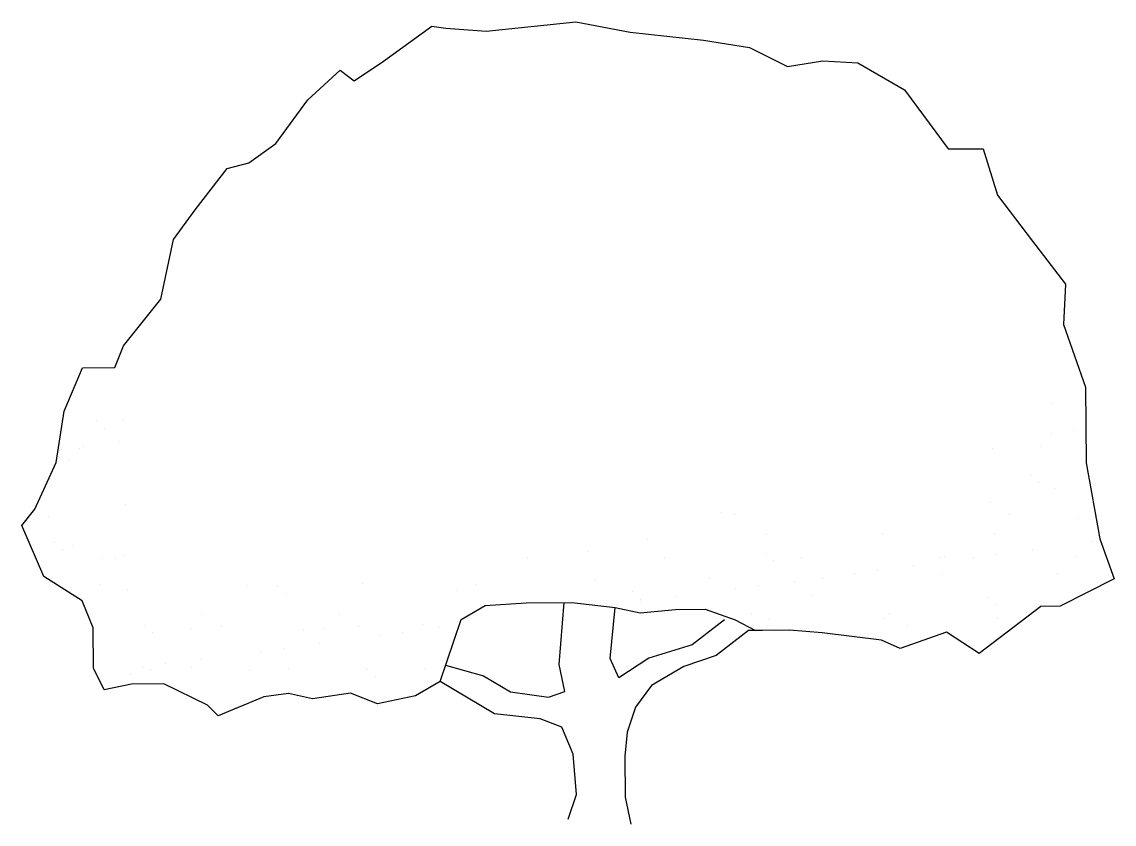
# Model space of a CAD drawing. Extents: x -5.6 to 4.4, y 0 to 7.4.
import ezdxf

# ---------------------------------------------------------------- set-up
doc = ezdxf.new("R2010")
doc.units = 0
doc.header["$MEASUREMENT"] = 0
doc.layers.get('0').update_dxf_attribs({"linetype": 'CONTINUOUS'})

# ---------------------------------------------------------------- blocks, each defined once
blk = doc.blocks.new('*X1')
at = {"color": 0}
for p, q in [((0.08143, 0.07829), (0.08143, 0.07829)), ((-0.08714, 0.07535), (-0.08714, 0.07535)), ((-0.09183, 0.07513), (-0.09183, 0.07513)), ((-0.09035, 0.07377), (-0.09035, 0.07377)), ((0.08554, 0.0734), (0.08554, 0.0734)), ((0.08138, 0.07285), (0.08138, 0.07285)), ((-0.09827, 0.06992), (-0.09827, 0.06992)), ((-0.09491, 0.07011), (-0.09491, 0.07011)), ((-0.09411, 0.07046), (-0.09411, 0.07046)), ((-0.0876, 0.07132), (-0.0876, 0.07132)), ((0.07064, 0.07001), (0.07064, 0.07001)), ((0.07949, 0.07043), (0.07949, 0.07043)), ((-0.09679, 0.06794), (-0.09679, 0.06794)), ((0.07761, 0.06516), (0.07761, 0.06516)), ((0.07909, 0.06381), (0.07909, 0.06381)), ((0.08194, 0.06287), (0.08194, 0.06287)), ((-0.08664, 0.05993), (-0.08664, 0.05993)), ((0.07043, 0.06028), (0.07043, 0.06028)), ((-0.10059, 0.05781), (-0.10059, 0.05781)), ((0.02155, 0.05841), (0.02155, 0.05841)), ((0.02398, 0.05804), (0.02398, 0.05804)), ((0.0738, 0.05813), (0.0738, 0.05813)), ((0.08605, 0.05743), (0.08605, 0.05743)), ((0.00814, 0.05365), (0.00814, 0.05365)), ((0.02974, 0.05442), (0.02974, 0.05442)), ((0.05068, 0.05469), (0.05068, 0.05469)), ((0.07115, 0.05459), (0.07115, 0.05459)), ((-0.09948, 0.05308), (-0.09948, 0.05308)), ((-0.098, 0.05173), (-0.098, 0.05173)), ((-0.09628, 0.05253), (-0.09628, 0.05253)), ((0.07789, 0.05168), (0.07789, 0.05168)), ((0.08875, 0.05311), (0.08875, 0.05311)), ((-0.09089, 0.05017), (-0.09089, 0.05017)), ((-0.08844, 0.05008), (-0.08844, 0.05008)), ((-0.08673, 0.05072), (-0.08673, 0.05072)), ((-0.0137, 0.05021), (-0.0137, 0.05021)), ((-0.0025, 0.05139), (-0.0025, 0.05139)), ((0.01121, 0.05026), (0.01121, 0.05026)), ((0.02951, 0.05111), (0.02951, 0.05111)), ((0.03099, 0.04976), (0.03099, 0.04976)), ((0.03612, 0.0503), (0.03612, 0.0503)), ((0.06103, 0.05035), (0.06103, 0.05035)), ((0.062, 0.05041), (0.062, 0.05041)), ((0.06722, 0.05028), (0.06722, 0.05028)), ((0.07138, 0.05082), (0.07138, 0.05082)), ((0.08595, 0.05039), (0.08595, 0.05039)), ((-0.10176, 0.04874), (-0.10176, 0.04874)), ((0.04985, 0.04799), (0.04985, 0.04799)), ((0.05635, 0.04885), (0.05635, 0.04885)), ((-0.00151, 0.04624), (-0.00151, 0.04624)), ((0.01943, 0.04651), (0.01943, 0.04651)), ((0.03482, 0.04601), (0.03482, 0.04601)), ((0.03989, 0.04641), (0.03989, 0.04641)), ((0.04569, 0.04744), (0.04569, 0.04744)), ((0.0615, 0.04719), (0.0615, 0.04719)), ((0.08244, 0.04746), (0.08244, 0.04746)), ((-0.09104, 0.04535), (-0.09104, 0.04535)), ((-0.08613, 0.04452), (-0.08613, 0.04452)), ((-0.06452, 0.0453), (-0.06452, 0.0453)), ((-0.05903, 0.04508), (-0.05903, 0.04508)), ((-0.05756, 0.04372), (-0.05756, 0.04372)), ((-0.04358, 0.04556), (-0.04358, 0.04556)), ((-0.02655, 0.04437), (-0.02655, 0.04437)), ((-0.02312, 0.04547), (-0.02312, 0.04547)), ((0.00546, 0.04409), (0.00546, 0.04409)), ((0.02415, 0.04461), (0.02415, 0.04461)), ((0.02832, 0.04515), (0.02832, 0.04515)), ((0.00262, 0.04177), (0.00262, 0.04177)), ((0.00678, 0.04232), (0.00678, 0.04232)), ((0.00694, 0.04274), (0.00694, 0.04274)), ((0.01329, 0.04318), (0.01329, 0.04318)), ((0.03795, 0.04339), (0.03795, 0.04339)), ((0.06996, 0.04311), (0.06996, 0.04311)), ((0.07143, 0.04176), (0.07143, 0.04176)), ((-0.07259, 0.03998), (-0.07259, 0.03998)), ((-0.04768, 0.04002), (-0.04768, 0.04002)), ((0.02706, 0.04016), (0.02706, 0.04016)), ((0.05198, 0.0402), (0.05198, 0.0402)), ((0.07689, 0.04025), (0.07689, 0.04025)), ((-0.08308, 0.03805), (-0.08308, 0.03805)), ((-0.06921, 0.03783), (-0.06921, 0.03783)), ((-0.0443, 0.03787), (-0.0443, 0.03787)), ((-0.03277, 0.03806), (-0.03277, 0.03806)), ((0.03025, 0.03901), (0.03025, 0.03901)), ((0.03044, 0.03801), (0.03044, 0.03801)), ((0.05119, 0.03928), (0.05119, 0.03928)), ((0.05535, 0.03805), (0.05535, 0.03805)), ((0.07165, 0.03918), (0.07165, 0.03918)), ((-0.08161, 0.0367), (-0.08161, 0.0367)), ((-0.07484, 0.03738), (-0.07484, 0.03738)), ((-0.05437, 0.03728), (-0.05437, 0.03728)), ((-0.0506, 0.03735), (-0.0506, 0.03735)), ((-0.04045, 0.0361), (-0.04045, 0.0361)), ((-0.03629, 0.03665), (-0.03629, 0.03665)), ((-0.02978, 0.03751), (-0.02978, 0.03751)), ((0.04591, 0.03609), (0.04591, 0.03609)), ((-0.05782, 0.03381), (-0.05782, 0.03381)), ((-0.05132, 0.03467), (-0.05132, 0.03467)), ((-0.07285, 0.03184), (-0.07285, 0.03184)), ((-0.06198, 0.03327), (-0.06198, 0.03327)), ((-0.08352, 0.03043), (-0.08352, 0.03043)), ((-0.08198, 0.03004), (-0.08198, 0.03004)), ((-0.07935, 0.03098), (-0.07935, 0.03098)), ((-0.07465, 0.03033), (-0.07465, 0.03033)), ((-0.06402, 0.02988), (-0.06402, 0.02988)), ((-0.05707, 0.03009), (-0.05707, 0.03009)), ((-0.04308, 0.03015), (-0.04308, 0.03015)), ((-0.04263, 0.03005), (-0.04263, 0.03005)), ((-0.03216, 0.03013), (-0.03216, 0.03013)), ((-0.08563, 0.0291), (-0.08563, 0.0291)), ((-0.04116, 0.0287), (-0.04116, 0.0287)), ((-0.06668, 0.02303), (-0.06668, 0.02303))]:
    blk.add_line(p, q, dxfattribs=at)
blk = doc.blocks.new('ARV-GF')
for p, q in [((-0.03978, 0.1403), (-0.03099, 0.14668)), ((-0.03099, 0.14668), (-0.02846, 0.14628)), ((-0.02115, 0.14578), (-0.00488, 0.14745)), ((-0.00488, 0.14745), (0.00496, 0.14556)), ((-0.02846, 0.14628), (-0.02115, 0.14578)), ((0.00496, 0.14556), (0.01831, 0.14412)), ((0.01831, 0.14412), (0.02661, 0.14278)), ((0.02661, 0.14278), (0.03351, 0.13933)), ((-0.04509, 0.13674), (-0.03978, 0.1403)), ((0.03351, 0.13933), (0.03996, 0.14036)), ((0.03996, 0.14036), (0.04628, 0.13999)), ((0.04628, 0.13999), (0.05474, 0.13514)), ((-0.05349, 0.13331), (-0.04763, 0.13869)), ((-0.04763, 0.13869), (-0.04509, 0.13674)), ((0.05474, 0.13514), (0.06269, 0.12439)), ((-0.05932, 0.1254), (-0.05349, 0.13331)), ((-0.06421, 0.12185), (-0.05932, 0.1254)), ((0.06269, 0.12439), (0.06901, 0.12444)), ((0.06901, 0.12444), (0.0716, 0.11604)), ((-0.06813, 0.12084), (-0.06421, 0.12185)), ((-0.07397, 0.11335), (-0.06813, 0.12084)), ((0.0716, 0.11604), (0.07798, 0.10766)), ((-0.07786, 0.10799), (-0.07397, 0.11335)), ((-0.08016, 0.09716), (-0.07786, 0.10799)), ((0.07798, 0.10766), (0.08394, 0.09985)), ((0.08394, 0.09985), (0.08358, 0.09254)), ((-0.08697, 0.08868), (-0.08016, 0.09716)), ((0.08358, 0.09254), (0.0876, 0.0812)), ((-0.08849, 0.08474), (-0.08697, 0.08868)), ((-0.09769, 0.07681), (-0.09438, 0.08469)), ((-0.09438, 0.08469), (-0.08849, 0.08474)), ((0.0876, 0.0812), (0.08771, 0.06745)), ((-0.09916, 0.06753), (-0.09769, 0.07681)), ((-0.10303, 0.05907), (-0.09916, 0.06753)), ((0.08771, 0.06745), (0.0902, 0.05371)), ((-0.10539, 0.05611), (-0.10303, 0.05907)), ((-0.10139, 0.04687), (-0.10539, 0.05611)), ((0.0902, 0.05371), (0.09278, 0.04643)), ((-0.09447, 0.04243), (-0.10139, 0.04687)), ((0.09278, 0.04643), (0.083, 0.04144)), ((-0.09247, 0.03754), (-0.09447, 0.04243)), ((-0.02132, 0.0416), (-0.01388, 0.04208)), ((-0.01388, 0.04208), (-0.0056, 0.04215)), ((-0.0079, 0.0309), (-0.007, 0.04214)), ((-0.0056, 0.04215), (0.00227, 0.04123)), ((-0.02565, 0.03904), (-0.02132, 0.0416)), ((0.00136, 0.03195), (0.00227, 0.04123)), ((0.00227, 0.04123), (0.00677, 0.04028)), ((0.00677, 0.04028), (0.01322, 0.04089)), ((0.01322, 0.04089), (0.01856, 0.04093)), ((0.01856, 0.04093), (0.02405, 0.03901)), ((0.07949, 0.04141), (0.06832, 0.0329)), ((0.083, 0.04144), (0.07949, 0.04141)), ((-0.02949, 0.02778), (-0.02565, 0.03904)), ((0.02208, 0.03899), (0.01622, 0.03446)), ((0.02405, 0.03901), (0.02771, 0.03707)), ((-0.09241, 0.03023), (-0.09247, 0.03754)), ((0.02645, 0.03706), (0.02059, 0.03252)), ((0.02898, 0.03708), (0.02645, 0.03706)), ((0.03389, 0.03712), (0.02898, 0.03708)), ((0.03979, 0.03661), (0.03389, 0.03712)), ((0.05061, 0.03529), (0.03979, 0.03661)), ((0.06239, 0.03678), (0.05399, 0.03377)), ((0.06832, 0.0329), (0.06239, 0.03678)), ((0.01622, 0.03446), (0.00838, 0.03201)), ((0.05399, 0.03377), (0.05061, 0.03529)), ((0.00293, 0.02845), (0.00136, 0.03195)), ((0.00838, 0.03201), (0.00293, 0.02845)), ((0.02059, 0.03252), (0.01471, 0.03051)), ((-0.09042, 0.02632), (-0.09241, 0.03023)), ((-0.02854, 0.03074), (-0.02164, 0.02882)), ((-0.00688, 0.02599), (-0.0079, 0.0309)), ((0.01471, 0.03051), (0.00884, 0.0271)), ((-0.02949, 0.02778), (-0.03397, 0.02522)), ((-0.02949, 0.02778), (-0.02949, 0.02778)), ((-0.01962, 0.02196), (-0.02949, 0.02778)), ((-0.02164, 0.02882), (-0.0167, 0.02591)), ((-0.08551, 0.02734), (-0.09042, 0.02632)), ((-0.07961, 0.02739), (-0.08551, 0.02734)), ((-0.07172, 0.02352), (-0.07961, 0.02739)), ((-0.0167, 0.02591), (-0.00982, 0.02498)), ((-0.00982, 0.02498), (-0.00688, 0.02599)), ((0.00884, 0.0271), (0.00592, 0.02314)), ((-0.06148, 0.025), (-0.06974, 0.02157)), ((-0.057, 0.0256), (-0.06148, 0.025)), ((-0.05264, 0.02465), (-0.057, 0.0256)), ((-0.04576, 0.02569), (-0.05264, 0.02465)), ((-0.04084, 0.02376), (-0.04576, 0.02569)), ((-0.03397, 0.02522), (-0.04084, 0.02376)), ((-0.06974, 0.02157), (-0.07172, 0.02352)), ((-0.01133, 0.02104), (-0.01962, 0.02196)), ((0.00592, 0.02314), (0.00441, 0.01864)), ((-0.00739, 0.01953), (-0.01133, 0.02104)), ((-0.00538, 0.01463), (-0.00739, 0.01953)), ((0.00441, 0.01864), (0.00403, 0.01428)), ((-0.00477, 0.00733), (-0.00538, 0.01463)), ((0.00403, 0.01428), (0.00408, 0.00684)), ((-0.00627, 0.00283), (-0.00477, 0.00733)), ((0.00408, 0.00684), (0.0051, 0.00194))]:
    blk.add_line(p, q)
blk.add_blockref('*X1', (0, 0))

msp = doc.modelspace()

# ---------------------------------------------------------------- block references
at = {"xscale": 50.68800000000001, "yscale": 50.68800000000001, "zscale": 50.68800000000001}
msp.add_blockref('ARV-GF', (-0.259, -0.098), dxfattribs=at)

doc.saveas('drawing.dxf')
